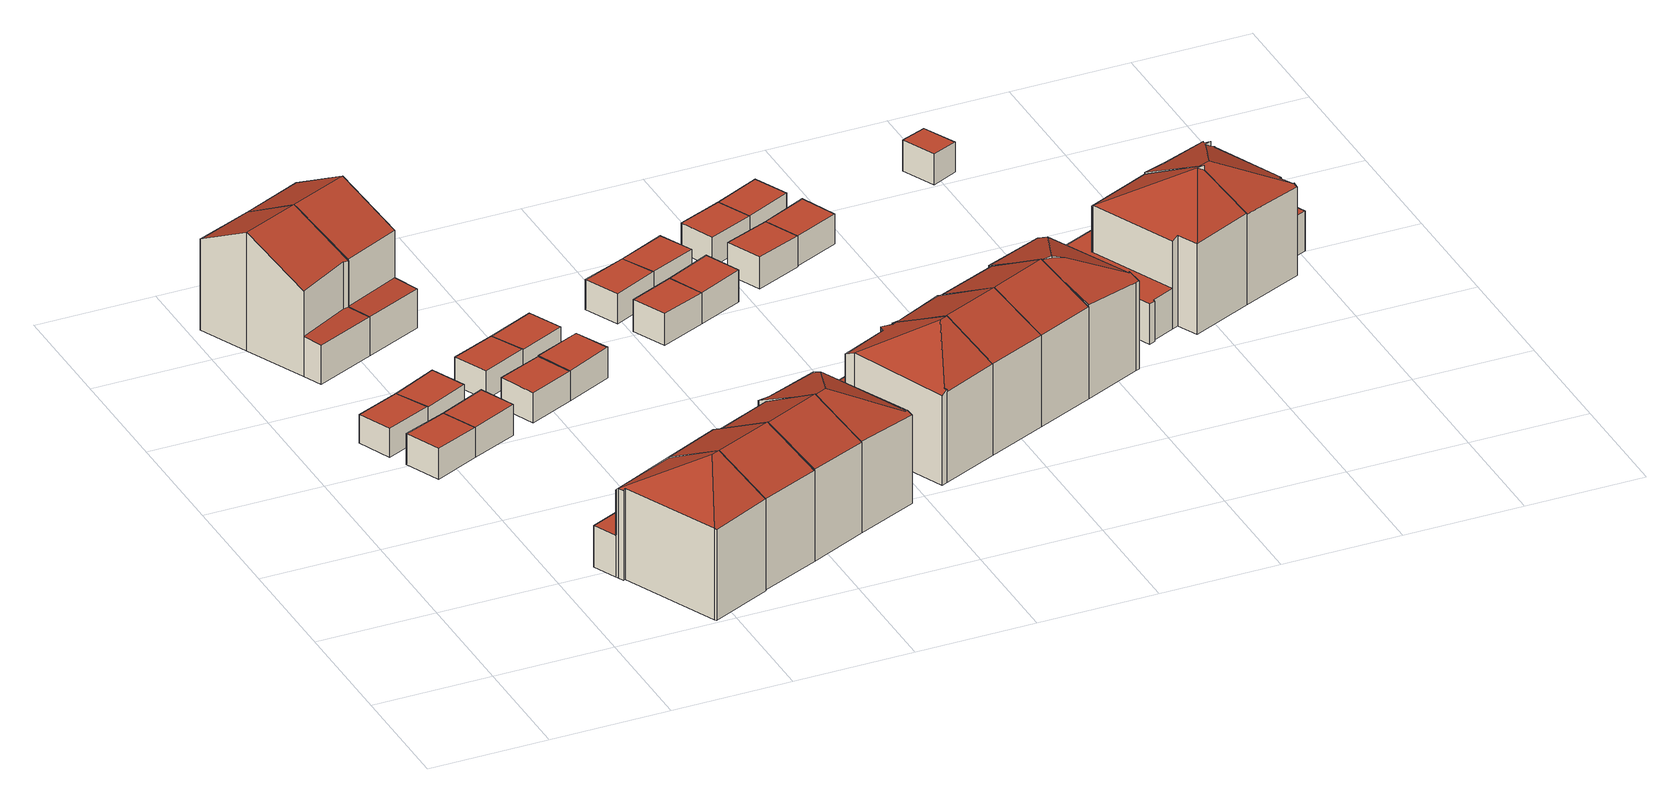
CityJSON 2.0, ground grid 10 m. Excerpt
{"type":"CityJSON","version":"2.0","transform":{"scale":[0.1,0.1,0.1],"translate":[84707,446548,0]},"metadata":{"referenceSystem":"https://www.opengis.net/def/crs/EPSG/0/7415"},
"CityObjects":{
"building1":{"type":"Building","attributes":{"b3_bag_bag_overlap":0,"b3_dak_type":"horizontal","b3_h_dak_50p":2.97,"b3_h_dak_70p":2.99,"b3_h_dak_max":3.14,"b3_h_dak_min":2.76,"b3_h_maaiveld":0.51,"b3_kas_warenhuis":false,"b3_mutatie_ahn3_ahn4":false,"b3_opp_buitenmuur":28.47,"b3_opp_dak_plat":13.08,"b3_opp_dak_schuin":0,"b3_opp_grond":13.08,"b3_opp_scheidingsmuur":7.53,"b3_reconstructie_onvolledig":false,"b3_rmse_lod12":0.0459,"b3_rmse_lod13":0.0459,"b3_rmse_lod22":0.0398,"b3_val3dity_lod12":"[]","b3_val3dity_lod13":"[]","b3_val3dity_lod22":"[]","b3_volume_lod12":32.43,"b3_volume_lod13":32.43,"b3_volume_lod22":32.19,"geconstateerd":false,"oorspronkelijkbouwjaar":2000,"status":"Pand in gebruik"},"children":["building1-1"]},
"building1-1":{"type":"BuildingPart","parents":["building1"],"geometry":[{"type":"Solid","lod":"2.2","boundaries":[[[[0,1,2,3]],[[4,2,1,5]],[[6,3,2,4]],[[7,0,3,6]],[[5,1,0,7]],[[5,7,6,4]]]],"semantics":{"surfaces":[{"type":"GroundSurface"},{"type":"WallSurface","on_footprint_edge":true},{"type":"RoofSurface"}],"values":[[0,1,1,1,1,2]]}}]},
"building2":{"type":"Building","attributes":{"b3_bag_bag_overlap":0,"b3_dak_type":"horizontal","b3_h_dak_50p":3.15,"b3_h_dak_70p":3.17,"b3_h_dak_max":3.29,"b3_h_dak_min":3.04,"b3_h_maaiveld":0.5,"b3_kas_warenhuis":false,"b3_mutatie_ahn3_ahn4":false,"b3_opp_buitenmuur":30.67,"b3_opp_dak_plat":13.23,"b3_opp_dak_schuin":0,"b3_opp_grond":13.22,"b3_opp_scheidingsmuur":8.28,"b3_reconstructie_onvolledig":false,"b3_rmse_lod12":0.046,"b3_rmse_lod13":0.046,"b3_rmse_lod22":0.0406,"b3_val3dity_lod12":"[]","b3_val3dity_lod13":"[]","b3_val3dity_lod22":"[]","b3_volume_lod12":35.28,"b3_volume_lod13":35.28,"b3_volume_lod22":35.06,"geconstateerd":false,"oorspronkelijkbouwjaar":2001,"status":"Pand in gebruik"},"children":["building2-1"]},
"building2-1":{"type":"BuildingPart","parents":["building2"],"geometry":[{"type":"Solid","lod":"2.2","boundaries":[[[[8,9,10,11]],[[12,8,11,13]],[[13,11,10,14]],[[14,10,9,15]],[[15,9,8,12]],[[15,12,13,14]]]],"semantics":{"surfaces":[{"type":"GroundSurface"},{"type":"WallSurface","on_footprint_edge":true},{"type":"RoofSurface"}],"values":[[0,1,1,1,1,2]]}}]},
"building3":{"type":"Building","attributes":{"b3_bag_bag_overlap":0,"b3_bouwlagen":3,"b3_dak_type":"slanted","b3_h_dak_50p":8.9,"b3_h_dak_70p":9.35,"b3_h_dak_max":10.83,"b3_h_dak_min":3.84,"b3_h_maaiveld":0.401,"b3_kas_warenhuis":false,"b3_mutatie_ahn3_ahn4":false,"b3_opp_buitenmuur":178.79,"b3_opp_dak_plat":13.48,"b3_opp_dak_schuin":61.98,"b3_opp_grond":68.72,"b3_opp_scheidingsmuur":94.79,"b3_reconstructie_onvolledig":false,"b3_rmse_lod12":2.38,"b3_rmse_lod13":0.649,"b3_rmse_lod22":0.0628,"b3_val3dity_lod12":"[]","b3_val3dity_lod13":"[]","b3_val3dity_lod22":"[]","b3_volume_lod12":613.83,"b3_volume_lod13":551.08,"b3_volume_lod22":531.76,"geconstateerd":false,"oorspronkelijkbouwjaar":2001,"status":"Pand in gebruik"},"children":["building3-1"]},
"building3-1":{"type":"BuildingPart","parents":["building3"],"geometry":[{"type":"Solid","lod":"2.2","boundaries":[[[[16,17,18,19,20,21,22,23,24,25,26]],[[27,18,17,28]],[[29,30,31,32]],[[30,19,18,27]],[[28,17,16,31]],[[33,23,22,34]],[[35,20,19,30,29]],[[34,22,21,36]],[[37,24,23,33]],[[36,21,20,35]],[[32,31,16,26,38]],[[38,26,25,39]],[[39,25,24,37]],[[28,31,30,27]],[[36,35,40,33,34]],[[38,40,35,29,32]],[[39,37,33,40,38]]]],"semantics":{"surfaces":[{"type":"GroundSurface"},{"type":"WallSurface","on_footprint_edge":true},{"type":"WallSurface","on_footprint_edge":false},{"type":"RoofSurface"}],"values":[[0,1,2,1,1,1,1,1,1,1,1,1,1,3,3,3,3]]}}]},
"building4":{"type":"Building","attributes":{"b3_bag_bag_overlap":0,"b3_bouwlagen":3,"b3_dak_type":"slanted","b3_h_dak_50p":9.56,"b3_h_dak_70p":10.12,"b3_h_dak_max":11.03,"b3_h_dak_min":4.08,"b3_h_maaiveld":0.707,"b3_kas_warenhuis":false,"b3_mutatie_ahn3_ahn4":false,"b3_opp_buitenmuur":85.37,"b3_opp_dak_plat":10.74,"b3_opp_dak_schuin":61.4,"b3_opp_grond":65.07,"b3_opp_scheidingsmuur":191.61,"b3_reconstructie_onvolledig":false,"b3_rmse_lod12":2.52,"b3_rmse_lod13":0.784,"b3_rmse_lod22":0.076,"b3_val3dity_lod12":"[]","b3_val3dity_lod13":"[]","b3_val3dity_lod22":"[]","b3_volume_lod12":606.56,"b3_volume_lod13":551.83,"b3_volume_lod22":524.34,"geconstateerd":false,"oorspronkelijkbouwjaar":2000,"status":"Pand in gebruik"},"children":["building4-1"]},
"building4-1":{"type":"BuildingPart","parents":["building4"],"geometry":[{"type":"Solid","lod":"2.2","boundaries":[[[[41,42,43,44,45,46,47,48]],[[49,43,42,50]],[[51,45,44,52,53]],[[53,52,54,55]],[[56,47,46,57]],[[52,44,43,49]],[[58,48,47,56]],[[59,60,41,48,58]],[[57,46,45,51]],[[55,54,60,59]],[[50,42,41,60]],[[51,58,56,57]],[[55,59,58,51,53]],[[50,60,54,52,49]]]],"semantics":{"surfaces":[{"type":"GroundSurface"},{"type":"WallSurface","on_footprint_edge":true},{"type":"WallSurface","on_footprint_edge":false},{"type":"RoofSurface"}],"values":[[0,1,1,2,1,1,1,1,1,2,1,3,3,3]]}}]},
"building5":{"type":"Building","attributes":{"b3_bag_bag_overlap":0,"b3_dak_type":"horizontal","b3_h_dak_50p":2.95,"b3_h_dak_70p":2.97,"b3_h_dak_max":3.08,"b3_h_dak_min":2.69,"b3_h_maaiveld":0.473,"b3_kas_warenhuis":false,"b3_mutatie_ahn3_ahn4":false,"b3_opp_buitenmuur":28.71,"b3_opp_dak_plat":13.09,"b3_opp_dak_schuin":0,"b3_opp_grond":13.09,"b3_opp_scheidingsmuur":7.53,"b3_reconstructie_onvolledig":false,"b3_rmse_lod12":0.0443,"b3_rmse_lod13":0.0443,"b3_rmse_lod22":0.0402,"b3_val3dity_lod12":"[]","b3_val3dity_lod13":"[]","b3_val3dity_lod22":"[]","b3_volume_lod12":32.58,"b3_volume_lod13":32.58,"b3_volume_lod22":32.4,"geconstateerd":false,"oorspronkelijkbouwjaar":2000,"status":"Pand in gebruik"},"children":["building5-1"]},
"building5-1":{"type":"BuildingPart","parents":["building5"],"geometry":[{"type":"Solid","lod":"2.2","boundaries":[[[[61,1,0,62]],[[63,61,62,64]],[[64,62,0,7]],[[7,0,1,65]],[[65,1,61,63]],[[65,63,64,7]]]],"semantics":{"surfaces":[{"type":"GroundSurface"},{"type":"WallSurface","on_footprint_edge":true},{"type":"RoofSurface"}],"values":[[0,1,1,1,1,2]]}}]},
"building6":{"type":"Building","attributes":{"b3_bag_bag_overlap":0,"b3_dak_type":"horizontal","b3_h_dak_50p":3.14,"b3_h_dak_70p":3.17,"b3_h_dak_max":3.46,"b3_h_dak_min":3.02,"b3_h_maaiveld":0.469,"b3_kas_warenhuis":false,"b3_mutatie_ahn3_ahn4":false,"b3_opp_buitenmuur":31.46,"b3_opp_dak_plat":13.41,"b3_opp_dak_schuin":0,"b3_opp_grond":13.4,"b3_opp_scheidingsmuur":8.28,"b3_reconstructie_onvolledig":false,"b3_rmse_lod12":0.0628,"b3_rmse_lod13":0.0628,"b3_rmse_lod22":0.0587,"b3_val3dity_lod12":"[]","b3_val3dity_lod13":"[]","b3_val3dity_lod22":"[]","b3_volume_lod12":36.13,"b3_volume_lod13":36.13,"b3_volume_lod22":35.98,"geconstateerd":false,"oorspronkelijkbouwjaar":2001,"status":"Pand in gebruik"},"children":["building6-1"]},
"building6-1":{"type":"BuildingPart","parents":["building6"],"geometry":[{"type":"Solid","lod":"2.2","boundaries":[[[[11,10,66,67]],[[13,11,67,68]],[[68,67,66,69]],[[69,66,10,14]],[[14,10,11,13]],[[14,13,68,69]]]],"semantics":{"surfaces":[{"type":"GroundSurface"},{"type":"WallSurface","on_footprint_edge":true},{"type":"RoofSurface"}],"values":[[0,1,1,1,1,2]]}}]},
"building7":{"type":"Building","attributes":{"b3_bag_bag_overlap":0,"b3_bouwlagen":3,"b3_dak_type":"slanted","b3_h_dak_50p":9.48,"b3_h_dak_70p":10.1,"b3_h_dak_max":11.03,"b3_h_dak_min":0.78,"b3_h_maaiveld":0.693,"b3_kas_warenhuis":false,"b3_mutatie_ahn3_ahn4":false,"b3_opp_buitenmuur":83.63,"b3_opp_dak_plat":11.88,"b3_opp_dak_schuin":60.02,"b3_opp_grond":64.96,"b3_opp_scheidingsmuur":191.97,"b3_reconstructie_onvolledig":false,"b3_rmse_lod12":2.89,"b3_rmse_lod13":0.931,"b3_rmse_lod22":0.509,"b3_val3dity_lod12":"[]","b3_val3dity_lod13":"[]","b3_val3dity_lod22":"[]","b3_volume_lod12":606.52,"b3_volume_lod13":545.58,"b3_volume_lod22":519.72,"geconstateerd":false,"oorspronkelijkbouwjaar":2000,"status":"Pand in gebruik"},"children":["building7-1"]},
"building7-1":{"type":"BuildingPart","parents":["building7"],"geometry":[{"type":"Solid","lod":"2.2","boundaries":[[[[70,71,42,72,48,47,73,74]],[[50,42,71,75]],[[76,72,42,50]],[[58,48,72,76,77]],[[78,73,47,56]],[[56,47,48,58]],[[79,74,73,78]],[[80,81,70,74,79]],[[75,71,70,81]],[[77,76,81,80]],[[81,76,50,75]],[[79,58,77,80]],[[58,79,78,56]]]],"semantics":{"surfaces":[{"type":"GroundSurface"},{"type":"WallSurface","on_footprint_edge":true},{"type":"WallSurface","on_footprint_edge":false},{"type":"RoofSurface"}],"values":[[0,1,1,1,1,1,1,1,1,2,3,3,3]]}}]},
"building8":{"type":"Building","attributes":{"b3_bag_bag_overlap":0,"b3_bouwlagen":3,"b3_dak_type":"slanted","b3_h_dak_50p":9.28,"b3_h_dak_70p":9.87,"b3_h_dak_max":10.83,"b3_h_dak_min":3.8,"b3_h_maaiveld":0.532,"b3_kas_warenhuis":false,"b3_mutatie_ahn3_ahn4":false,"b3_opp_buitenmuur":85.51,"b3_opp_dak_plat":11.95,"b3_opp_dak_schuin":59.74,"b3_opp_grond":64.85,"b3_opp_scheidingsmuur":188.27,"b3_reconstructie_onvolledig":false,"b3_rmse_lod12":2.6,"b3_rmse_lod13":0.813,"b3_rmse_lod22":0.0633,"b3_val3dity_lod12":"[]","b3_val3dity_lod13":"[]","b3_val3dity_lod22":"[]","b3_volume_lod12":603.41,"b3_volume_lod13":542.14,"b3_volume_lod22":515.71,"geconstateerd":false,"oorspronkelijkbouwjaar":2001,"status":"Pand in gebruik"},"children":["building8-1"]},
"building8-1":{"type":"BuildingPart","parents":["building8"],"geometry":[{"type":"Solid","lod":"2.2","boundaries":[[[[82,83,84,85,86,87,88,89]],[[36,82,89,90]],[[29,30,84,83,35]],[[91,86,85,92]],[[92,85,84,30]],[[93,94,30,29]],[[95,88,87,94,93]],[[90,89,88,95]],[[94,87,86,91]],[[35,83,82,36]],[[95,93,29,35]],[[94,91,92,30]],[[35,36,90,95]]]],"semantics":{"surfaces":[{"type":"GroundSurface"},{"type":"WallSurface","on_footprint_edge":true},{"type":"WallSurface","on_footprint_edge":false},{"type":"RoofSurface"}],"values":[[0,1,1,1,1,2,1,1,1,1,3,3,3]]}}]},
"building9":{"type":"Building","attributes":{"b3_bag_bag_overlap":0,"b3_dak_type":"horizontal","b3_h_dak_50p":2.96,"b3_h_dak_70p":2.97,"b3_h_dak_max":3.15,"b3_h_dak_min":2.84,"b3_h_maaiveld":0.467,"b3_kas_warenhuis":false,"b3_mutatie_ahn3_ahn4":false,"b3_opp_buitenmuur":28.63,"b3_opp_dak_plat":12.92,"b3_opp_dak_schuin":0,"b3_opp_grond":12.92,"b3_opp_scheidingsmuur":7.61,"b3_reconstructie_onvolledig":false,"b3_rmse_lod12":0.0449,"b3_rmse_lod13":0.0449,"b3_rmse_lod22":0.0403,"b3_val3dity_lod12":"[]","b3_val3dity_lod13":"[]","b3_val3dity_lod22":"[]","b3_volume_lod12":32.33,"b3_volume_lod13":32.33,"b3_volume_lod22":32.19,"geconstateerd":false,"oorspronkelijkbouwjaar":2000,"status":"Pand in gebruik"},"children":["building9-1"]},
"building9-1":{"type":"BuildingPart","parents":["building9"],"geometry":[{"type":"Solid","lod":"2.2","boundaries":[[[[96,97,98,99]],[[100,96,99,101]],[[101,99,98,102]],[[102,98,97,103]],[[103,97,96,100]],[[103,100,101,102]]]],"semantics":{"surfaces":[{"type":"GroundSurface"},{"type":"WallSurface","on_footprint_edge":true},{"type":"RoofSurface"}],"values":[[0,1,1,1,1,2]]}}]},
"building10":{"type":"Building","attributes":{"b3_bag_bag_overlap":0,"b3_dak_type":"horizontal","b3_h_dak_50p":3.14,"b3_h_dak_70p":3.16,"b3_h_dak_max":3.25,"b3_h_dak_min":2.89,"b3_h_maaiveld":0.47,"b3_kas_warenhuis":false,"b3_mutatie_ahn3_ahn4":false,"b3_opp_buitenmuur":31,"b3_opp_dak_plat":13.33,"b3_opp_dak_schuin":0,"b3_opp_grond":13.33,"b3_opp_scheidingsmuur":8.42,"b3_reconstructie_onvolledig":false,"b3_rmse_lod12":0.0451,"b3_rmse_lod13":0.0451,"b3_rmse_lod22":0.0438,"b3_val3dity_lod12":"[]","b3_val3dity_lod13":"[]","b3_val3dity_lod22":"[]","b3_volume_lod12":35.74,"b3_volume_lod13":35.74,"b3_volume_lod22":35.61,"geconstateerd":false,"oorspronkelijkbouwjaar":2001,"status":"Pand in gebruik"},"children":["building10-1"]},
"building10-1":{"type":"BuildingPart","parents":["building10"],"geometry":[{"type":"Solid","lod":"2.2","boundaries":[[[[104,105,106,107]],[[108,106,105,109]],[[110,107,106,108]],[[111,104,107,110]],[[109,105,104,111]],[[109,111,110,108]]]],"semantics":{"surfaces":[{"type":"GroundSurface"},{"type":"WallSurface","on_footprint_edge":true},{"type":"RoofSurface"}],"values":[[0,1,1,1,1,2]]}}]},
"building11":{"type":"Building","attributes":{"b3_bag_bag_overlap":0,"b3_bouwlagen":3,"b3_dak_type":"slanted","b3_h_dak_50p":9.31,"b3_h_dak_70p":9.91,"b3_h_dak_max":10.81,"b3_h_dak_min":3.82,"b3_h_maaiveld":0.498,"b3_kas_warenhuis":false,"b3_mutatie_ahn3_ahn4":false,"b3_opp_buitenmuur":86.04,"b3_opp_dak_plat":14.08,"b3_opp_dak_schuin":57.13,"b3_opp_grond":64.85,"b3_opp_scheidingsmuur":188.14,"b3_reconstructie_onvolledig":false,"b3_rmse_lod12":2.55,"b3_rmse_lod13":0.84,"b3_rmse_lod22":0.112,"b3_val3dity_lod12":"[]","b3_val3dity_lod13":"[]","b3_val3dity_lod22":"[]","b3_volume_lod12":608.14,"b3_volume_lod13":535.72,"b3_volume_lod22":511.19,"geconstateerd":false,"oorspronkelijkbouwjaar":2001,"status":"Pand in gebruik"},"children":["building11-1"]},
"building11-1":{"type":"BuildingPart","parents":["building11"],"geometry":[{"type":"Solid","lod":"2.2","boundaries":[[[[89,112,113,86,114,115,116,117]],[[118,89,117,119]],[[119,117,116,120]],[[121,114,86,91]],[[91,86,113,122]],[[123,124,122,125]],[[124,115,114,121]],[[120,116,115,124,123]],[[125,122,113,112,126]],[[126,112,89,118]],[[124,121,91,122]],[[125,126,120,123]],[[126,118,119,120]]]],"semantics":{"surfaces":[{"type":"GroundSurface"},{"type":"WallSurface","on_footprint_edge":true},{"type":"WallSurface","on_footprint_edge":false},{"type":"RoofSurface"}],"values":[[0,1,1,1,1,2,1,1,1,1,3,3,3]]}}]},
"building12":{"type":"Building","attributes":{"b3_bag_bag_overlap":0,"b3_dak_type":"horizontal","b3_h_dak_50p":2.96,"b3_h_dak_70p":2.97,"b3_h_dak_max":3.17,"b3_h_dak_min":2.85,"b3_h_maaiveld":0.466,"b3_kas_warenhuis":false,"b3_mutatie_ahn3_ahn4":false,"b3_opp_buitenmuur":28.85,"b3_opp_dak_plat":13.07,"b3_opp_dak_schuin":0,"b3_opp_grond":13.06,"b3_opp_scheidingsmuur":7.61,"b3_reconstructie_onvolledig":false,"b3_rmse_lod12":0.0447,"b3_rmse_lod13":0.0447,"b3_rmse_lod22":0.0388,"b3_val3dity_lod12":"[]","b3_val3dity_lod13":"[]","b3_val3dity_lod22":"[]","b3_volume_lod12":32.73,"b3_volume_lod13":32.73,"b3_volume_lod22":32.54,"geconstateerd":false,"oorspronkelijkbouwjaar":2000,"status":"Pand in gebruik"},"children":["building12-1"]},
"building12-1":{"type":"BuildingPart","parents":["building12"],"geometry":[{"type":"Solid","lod":"2.2","boundaries":[[[[98,127,128,99]],[[129,128,127,130]],[[131,99,128,129]],[[102,98,99,131]],[[130,127,98,102]],[[130,102,131,129]]]],"semantics":{"surfaces":[{"type":"GroundSurface"},{"type":"WallSurface","on_footprint_edge":true},{"type":"RoofSurface"}],"values":[[0,1,1,1,1,2]]}}]},
"building13":{"type":"Building","attributes":{"b3_bag_bag_overlap":0,"b3_dak_type":"horizontal","b3_h_dak_50p":3.15,"b3_h_dak_70p":3.17,"b3_h_dak_max":3.26,"b3_h_dak_min":3.06,"b3_h_maaiveld":0.469,"b3_kas_warenhuis":false,"b3_mutatie_ahn3_ahn4":false,"b3_opp_buitenmuur":31.16,"b3_opp_dak_plat":13.29,"b3_opp_dak_schuin":0,"b3_opp_grond":13.29,"b3_opp_scheidingsmuur":8.42,"b3_reconstructie_onvolledig":false,"b3_rmse_lod12":0.0417,"b3_rmse_lod13":0.0417,"b3_rmse_lod22":0.037,"b3_val3dity_lod12":"[]","b3_val3dity_lod13":"[]","b3_val3dity_lod22":"[]","b3_volume_lod12":35.87,"b3_volume_lod13":35.87,"b3_volume_lod22":35.72,"geconstateerd":false,"oorspronkelijkbouwjaar":2001,"status":"Pand in gebruik"},"children":["building13-1"]},
"building13-1":{"type":"BuildingPart","parents":["building13"],"geometry":[{"type":"Solid","lod":"2.2","boundaries":[[[[132,133,105,104]],[[109,105,133,134]],[[135,104,105,109]],[[136,132,104,135]],[[134,133,132,136]],[[134,136,135,109]]]],"semantics":{"surfaces":[{"type":"GroundSurface"},{"type":"WallSurface","on_footprint_edge":true},{"type":"RoofSurface"}],"values":[[0,1,1,1,1,2]]}}]},
"building14":{"type":"Building","attributes":{"b3_bag_bag_overlap":0,"b3_bouwlagen":3,"b3_dak_type":"slanted","b3_h_dak_50p":8.92,"b3_h_dak_70p":9.39,"b3_h_dak_max":10.8,"b3_h_dak_min":3.83,"b3_h_maaiveld":0.482,"b3_kas_warenhuis":false,"b3_mutatie_ahn3_ahn4":false,"b3_opp_buitenmuur":175.67,"b3_opp_dak_plat":11.98,"b3_opp_dak_schuin":61.27,"b3_opp_grond":68.08,"b3_opp_scheidingsmuur":94.66,"b3_reconstructie_onvolledig":false,"b3_rmse_lod12":2.29,"b3_rmse_lod13":0.663,"b3_rmse_lod22":0.0732,"b3_val3dity_lod12":"[]","b3_val3dity_lod13":"[]","b3_val3dity_lod22":"[]","b3_volume_lod12":603.75,"b3_volume_lod13":547.23,"b3_volume_lod22":527.71,"geconstateerd":false,"oorspronkelijkbouwjaar":2001,"status":"Pand in gebruik"},"children":["building14-1"]},
"building14-1":{"type":"BuildingPart","parents":["building14"],"geometry":[{"type":"Solid","lod":"2.2","boundaries":[[[[137,138,117,116,139,114,140,141,142]],[[143,117,138,144]],[[145,140,114,146]],[[147,116,117,143]],[[146,114,139,148]],[[149,150,148,151]],[[152,142,141,153,154]],[[155,137,142,152]],[[153,141,140,145]],[[154,153,150,149]],[[151,148,139,116,147]],[[144,138,137,155]],[[150,153,145,146,148]],[[152,156,157,155]],[[151,147,156,152,154,149]],[[144,155,157,156,147,143]]]],"semantics":{"surfaces":[{"type":"GroundSurface"},{"type":"WallSurface","on_footprint_edge":true},{"type":"WallSurface","on_footprint_edge":false},{"type":"RoofSurface"}],"values":[[0,1,1,1,1,2,1,1,1,2,1,1,3,3,3,3]]}}]},
"building15":{"type":"Building","attributes":{"b3_bag_bag_overlap":0,"b3_dak_type":"horizontal","b3_h_dak_50p":2.96,"b3_h_dak_70p":2.98,"b3_h_dak_max":3.06,"b3_h_dak_min":2.76,"b3_h_maaiveld":0.446,"b3_kas_warenhuis":false,"b3_mutatie_ahn3_ahn4":false,"b3_opp_buitenmuur":28.98,"b3_opp_dak_plat":13.11,"b3_opp_dak_schuin":0,"b3_opp_grond":13.11,"b3_opp_scheidingsmuur":7.81,"b3_reconstructie_onvolledig":false,"b3_rmse_lod12":0.0422,"b3_rmse_lod13":0.0422,"b3_rmse_lod22":0.0376,"b3_val3dity_lod12":"[]","b3_val3dity_lod13":"[]","b3_val3dity_lod22":"[]","b3_volume_lod12":33.12,"b3_volume_lod13":33.12,"b3_volume_lod22":32.95,"geconstateerd":false,"oorspronkelijkbouwjaar":2000,"status":"Pand in gebruik"},"children":["building15-1"]},
"building15-1":{"type":"BuildingPart","parents":["building15"],"geometry":[{"type":"Solid","lod":"2.2","boundaries":[[[[158,159,160,161]],[[162,158,161,163]],[[163,161,160,164]],[[164,160,159,165]],[[165,159,158,162]],[[165,162,163,164]]]],"semantics":{"surfaces":[{"type":"GroundSurface"},{"type":"WallSurface","on_footprint_edge":true},{"type":"RoofSurface"}],"values":[[0,1,1,1,1,2]]}}]},
"building16":{"type":"Building","attributes":{"b3_bag_bag_overlap":0,"b3_dak_type":"horizontal","b3_h_dak_50p":3.14,"b3_h_dak_70p":3.17,"b3_h_dak_max":3.27,"b3_h_dak_min":3.05,"b3_h_maaiveld":0.448,"b3_kas_warenhuis":false,"b3_mutatie_ahn3_ahn4":false,"b3_opp_buitenmuur":31.36,"b3_opp_dak_plat":13.3,"b3_opp_dak_schuin":0,"b3_opp_grond":13.29,"b3_opp_scheidingsmuur":8.44,"b3_reconstructie_onvolledig":false,"b3_rmse_lod12":0.0431,"b3_rmse_lod13":0.0431,"b3_rmse_lod22":0.0384,"b3_val3dity_lod12":"[]","b3_val3dity_lod13":"[]","b3_val3dity_lod22":"[]","b3_volume_lod12":36.1,"b3_volume_lod13":36.1,"b3_volume_lod22":35.89,"geconstateerd":false,"oorspronkelijkbouwjaar":2001,"status":"Pand in gebruik"},"children":["building16-1"]},
"building16-1":{"type":"BuildingPart","parents":["building16"],"geometry":[{"type":"Solid","lod":"2.2","boundaries":[[[[166,167,168,169]],[[170,168,167,171]],[[172,169,168,170]],[[173,166,169,172]],[[171,167,166,173]],[[171,173,172,170]]]],"semantics":{"surfaces":[{"type":"GroundSurface"},{"type":"WallSurface","on_footprint_edge":true},{"type":"RoofSurface"}],"values":[[0,1,1,1,1,2]]}}]},
"building17":{"type":"Building","attributes":{"b3_bag_bag_overlap":0,"b3_bouwlagen":3,"b3_dak_type":"slanted","b3_h_dak_50p":8.99,"b3_h_dak_70p":9.43,"b3_h_dak_max":10.81,"b3_h_dak_min":3.81,"b3_h_maaiveld":0.519,"b3_kas_warenhuis":false,"b3_mutatie_ahn3_ahn4":false,"b3_opp_buitenmuur":178.15,"b3_opp_dak_plat":13.03,"b3_opp_dak_schuin":61.61,"b3_opp_grond":68.33,"b3_opp_scheidingsmuur":94.94,"b3_reconstructie_onvolledig":false,"b3_rmse_lod12":2.36,"b3_rmse_lod13":0.63,"b3_rmse_lod22":0.0748,"b3_val3dity_lod12":"[]","b3_val3dity_lod13":"[]","b3_val3dity_lod22":"[]","b3_volume_lod12":603.84,"b3_volume_lod13":542.8,"b3_volume_lod22":524.58,"geconstateerd":false,"oorspronkelijkbouwjaar":2001,"status":"Pand in gebruik"},"children":["building17-1"]},
"building17-1":{"type":"BuildingPart","parents":["building17"],"geometry":[{"type":"Solid","lod":"2.2","boundaries":[[[[174,175,176,177,178,179,180,181,182]],[[183,176,175,184]],[[185,178,177,186]],[[187,181,180,188]],[[188,180,179,189]],[[190,191,189,192]],[[193,182,181,187]],[[194,174,182,193,195]],[[192,189,179,178,185]],[[195,193,196,197]],[[198,199,191,190]],[[197,196,199,198]],[[186,177,176,183,200]],[[200,183,201]],[[184,175,174,194]],[[197,198,190,192,185,202,194,195]],[[199,196,193,187,188,189,191]],[[200,201,202,185,186]],[[184,194,202,201,183]]]],"semantics":{"surfaces":[{"type":"GroundSurface"},{"type":"WallSurface","on_footprint_edge":true},{"type":"WallSurface","on_footprint_edge":false},{"type":"RoofSurface"}],"values":[[0,1,1,1,1,2,1,1,1,2,2,2,1,2,1,3,3,3,3]]}}]},
"building18":{"type":"Building","attributes":{"b3_bag_bag_overlap":0,"b3_dak_type":"horizontal","b3_h_dak_50p":2.95,"b3_h_dak_70p":2.97,"b3_h_dak_max":3.05,"b3_h_dak_min":2.87,"b3_h_maaiveld":0.446,"b3_kas_warenhuis":false,"b3_mutatie_ahn3_ahn4":false,"b3_opp_buitenmuur":29.11,"b3_opp_dak_plat":13.21,"b3_opp_dak_schuin":0,"b3_opp_grond":13.21,"b3_opp_scheidingsmuur":7.81,"b3_reconstructie_onvolledig":false,"b3_rmse_lod12":0.0337,"b3_rmse_lod13":0.0337,"b3_rmse_lod22":0.0274,"b3_val3dity_lod12":"[]","b3_val3dity_lod13":"[]","b3_val3dity_lod22":"[]","b3_volume_lod12":33.36,"b3_volume_lod13":33.36,"b3_volume_lod22":33.17,"geconstateerd":false,"oorspronkelijkbouwjaar":2000,"status":"Pand in gebruik"},"children":["building18-1"]},
"building18-1":{"type":"BuildingPart","parents":["building18"],"geometry":[{"type":"Solid","lod":"2.2","boundaries":[[[[160,203,204,161]],[[205,204,203,206]],[[163,161,204,205]],[[164,160,161,163]],[[206,203,160,164]],[[206,164,163,205]]]],"semantics":{"surfaces":[{"type":"GroundSurface"},{"type":"WallSurface","on_footprint_edge":true},{"type":"RoofSurface"}],"values":[[0,1,1,1,1,2]]}}]},
"building19":{"type":"Building","attributes":{"b3_bag_bag_overlap":0,"b3_dak_type":"horizontal","b3_h_dak_50p":3.15,"b3_h_dak_70p":3.17,"b3_h_dak_max":3.25,"b3_h_dak_min":3.03,"b3_h_maaiveld":0.445,"b3_kas_warenhuis":false,"b3_mutatie_ahn3_ahn4":false,"b3_opp_buitenmuur":31.33,"b3_opp_dak_plat":13.24,"b3_opp_dak_schuin":0,"b3_opp_grond":13.24,"b3_opp_scheidingsmuur":8.44,"b3_reconstructie_onvolledig":false,"b3_rmse_lod12":0.0442,"b3_rmse_lod13":0.0442,"b3_rmse_lod22":0.038,"b3_val3dity_lod12":"[]","b3_val3dity_lod13":"[]","b3_val3dity_lod22":"[]","b3_volume_lod12":36.02,"b3_volume_lod13":36.02,"b3_volume_lod22":35.81,"geconstateerd":false,"oorspronkelijkbouwjaar":2001,"status":"Pand in gebruik"},"children":["building19-1"]},
"building19-1":{"type":"BuildingPart","parents":["building19"],"geometry":[{"type":"Solid","lod":"2.2","boundaries":[[[[207,167,166,208]],[[209,207,208,210]],[[210,208,166,173]],[[173,166,167,171]],[[171,167,207,209]],[[171,209,210,173]]]],"semantics":{"surfaces":[{"type":"GroundSurface"},{"type":"WallSurface","on_footprint_edge":true},{"type":"RoofSurface"}],"values":[[0,1,1,1,1,2]]}}]},
"building20":{"type":"Building","attributes":{"b3_bag_bag_overlap":0,"b3_bouwlagen":3,"b3_dak_type":"slanted","b3_h_dak_50p":9.32,"b3_h_dak_70p":9.95,"b3_h_dak_max":10.83,"b3_h_dak_min":3.81,"b3_h_maaiveld":0.53,"b3_kas_warenhuis":false,"b3_mutatie_ahn3_ahn4":false,"b3_opp_buitenmuur":86.26,"b3_opp_dak_plat":10.7,"b3_opp_dak_schuin":61.02,"b3_opp_grond":64.98,"b3_opp_scheidingsmuur":190.67,"b3_reconstructie_onvolledig":false,"b3_rmse_lod12":2.52,"b3_rmse_lod13":0.827,"b3_rmse_lod22":0.0919,"b3_val3dity_lod12":"[]","b3_val3dity_lod13":"[]","b3_val3dity_lod22":"[]","b3_volume_lod12":608.25,"b3_volume_lod13":552.85,"b3_volume_lod22":523.5,"geconstateerd":false,"oorspronkelijkbouwjaar":2001,"status":"Pand in gebruik"},"children":["building20-1"]},
"building20-1":{"type":"BuildingPart","parents":["building20"],"geometry":[{"type":"Solid","lod":"2.2","boundaries":[[[[175,211,212,181,213,214,215,216]],[[184,175,216,217]],[[217,216,215,218]],[[219,213,181,220]],[[221,214,213,219]],[[222,221,223,224]],[[225,211,175,184]],[[220,181,212,226]],[[224,223,226,227]],[[218,215,214,221,222]],[[227,226,212,211,225]],[[225,184,217,218]],[[226,223,221,219,220]],[[227,225,218,222,224]]]],"semantics":{"surfaces":[{"type":"GroundSurface"},{"type":"WallSurface","on_footprint_edge":true},{"type":"WallSurface","on_footprint_edge":false},{"type":"RoofSurface"}],"values":[[0,1,1,1,1,2,1,1,2,1,1,3,3,3]]}}]},
"building21":{"type":"Building","attributes":{"b3_bag_bag_overlap":0,"b3_dak_type":"horizontal","b3_h_dak_50p":2.94,"b3_h_dak_70p":2.96,"b3_h_dak_max":3.1,"b3_h_dak_min":2.86,"b3_h_maaiveld":0.45,"b3_kas_warenhuis":false,"b3_mutatie_ahn3_ahn4":false,"b3_opp_buitenmuur":28.85,"b3_opp_dak_plat":13.1,"b3_opp_dak_schuin":0,"b3_opp_grond":13.1,"b3_opp_scheidingsmuur":7.71,"b3_reconstructie_onvolledig":false,"b3_rmse_lod12":0.0387,"b3_rmse_lod13":0.0387,"b3_rmse_lod22":0.0363,"b3_val3dity_lod12":"[]","b3_val3dity_lod13":"[]","b3_val3dity_lod22":"[]","b3_volume_lod12":32.85,"b3_volume_lod13":32.85,"b3_volume_lod22":32.71,"geconstateerd":false,"oorspronkelijkbouwjaar":2000,"status":"Pand in gebruik"},"children":["building21-1"]},
"building21-1":{"type":"BuildingPart","parents":["building21"],"geometry":[{"type":"Solid","lod":"2.2","boundaries":[[[[228,229,230,231]],[[232,228,231,233]],[[233,231,230,234]],[[234,230,229,235]],[[235,229,228,232]],[[235,232,233,234]]]],"semantics":{"surfaces":[{"type":"GroundSurface"},{"type":"WallSurface","on_footprint_edge":true},{"type":"RoofSurface"}],"values":[[0,1,1,1,1,2]]}}]},
"building22":{"type":"Building","attributes":{"b3_bag_bag_overlap":0,"b3_dak_type":"horizontal","b3_h_dak_50p":3.14,"b3_h_dak_70p":3.16,"b3_h_dak_max":3.26,"b3_h_dak_min":2.94,"b3_h_maaiveld":0.449,"b3_kas_warenhuis":false,"b3_mutatie_ahn3_ahn4":false,"b3_opp_buitenmuur":31.27,"b3_opp_dak_plat":13.31,"b3_opp_dak_schuin":0,"b3_opp_grond":13.31,"b3_opp_scheidingsmuur":8.37,"b3_reconstructie_onvolledig":false,"b3_rmse_lod12":0.0461,"b3_rmse_lod13":0.0461,"b3_rmse_lod22":0.0394,"b3_val3dity_lod12":"[]","b3_val3dity_lod13":"[]","b3_val3dity_lod22":"[]","b3_volume_lod12":36.02,"b3_volume_lod13":36.02,"b3_volume_lod22":35.77,"geconstateerd":false,"oorspronkelijkbouwjaar":2001,"status":"Pand in gebruik"},"children":["building22-1"]},
"building22-1":{"type":"BuildingPart","parents":["building22"],"geometry":[{"type":"Solid","lod":"2.2","boundaries":[[[[236,237,238,239]],[[240,238,237,241]],[[242,239,238,240]],[[243,236,239,242]],[[241,237,236,243]],[[241,243,242,240]]]],"semantics":{"surfaces":[{"type":"GroundSurface"},{"type":"WallSurface","on_footprint_edge":true},{"type":"RoofSurface"}],"values":[[0,1,1,1,1,2]]}}]},
"building23":{"type":"Building","attributes":{"b3_bag_bag_overlap":0,"b3_bouwlagen":3,"b3_dak_type":"slanted","b3_h_dak_50p":9.28,"b3_h_dak_70p":9.89,"b3_h_dak_max":10.83,"b3_h_dak_min":3.83,"b3_h_maaiveld":0.519,"b3_kas_warenhuis":false,"b3_mutatie_ahn3_ahn4":false,"b3_opp_buitenmuur":83.99,"b3_opp_dak_plat":12.5,"b3_opp_dak_schuin":58.85,"b3_opp_grond":64.85,"b3_opp_scheidingsmuur":190.75,"b3_reconstructie_onvolledig":false,"b3_rmse_lod12":2.68,"b3_rmse_lod13":0.817,"b3_rmse_lod22":0.0806,"b3_val3dity_lod12":"[]","b3_val3dity_lod13":"[]","b3_val3dity_lod22":"[]","b3_volume_lod12":606.97,"b3_volume_lod13":541.93,"b3_volume_lod22":515.62,"geconstateerd":false,"oorspronkelijkbouwjaar":2001,"status":"Pand in gebruik"},"children":["building23-1"]},
"building23-1":{"type":"BuildingPart","parents":["building23"],"geometry":[{"type":"Solid","lod":"2.2","boundaries":[[[[244,245,246,216,215,247,213,248]],[[217,216,246,249]],[[218,215,216,217]],[[250,251,247,215,218]],[[252,248,213,219]],[[219,213,247,251]],[[253,254,251,250]],[[254,244,248,252]],[[249,246,245,255]],[[255,245,244,254,253]],[[254,252,219,251]],[[255,218,217,249]],[[255,253,250,218]]]],"semantics":{"surfaces":[{"type":"GroundSurface"},{"type":"WallSurface","on_footprint_edge":true},{"type":"WallSurface","on_footprint_edge":false},{"type":"RoofSurface"}],"values":[[0,1,1,1,1,1,2,1,1,1,3,3,3]]}}]},
"building24":{"type":"Building","attributes":{"b3_bag_bag_overlap":0,"b3_dak_type":"horizontal","b3_h_dak_50p":2.96,"b3_h_dak_70p":2.99,"b3_h_dak_max":3.22,"b3_h_dak_min":2.68,"b3_h_maaiveld":0.456,"b3_kas_warenhuis":false,"b3_mutatie_ahn3_ahn4":false,"b3_opp_buitenmuur":29.07,"b3_opp_dak_plat":13.12,"b3_opp_dak_schuin":0,"b3_opp_grond":13.12,"b3_opp_scheidingsmuur":7.71,"b3_reconstructie_onvolledig":false,"b3_rmse_lod12":0.0552,"b3_rmse_lod13":0.0552,"b3_rmse_lod22":0.0478,"b3_val3dity_lod12":"[]","b3_val3dity_lod13":"[]","b3_val3dity_lod22":"[]","b3_volume_lod12":33.1,"b3_volume_lod13":33.1,"b3_volume_lod22":32.93,"geconstateerd":false,"oorspronkelijkbouwjaar":2000,"status":"Pand in gebruik"},"children":["building24-1"]},
"building24-1":{"type":"BuildingPart","parents":["building24"],"geometry":[{"type":"Solid","lod":"2.2","boundaries":[[[[256,257,258,259]],[[260,258,257,261]],[[233,259,258,260]],[[234,256,259,233]],[[261,257,256,234]],[[261,234,233,260]]]],"semantics":{"surfaces":[{"type":"GroundSurface"},{"type":"WallSurface","on_footprint_edge":true},{"type":"RoofSurface"}],"values":[[0,1,1,1,1,2]]}}]},
"building25":{"type":"Building","attributes":{"b3_bag_bag_overlap":0,"b3_dak_type":"horizontal","b3_h_dak_50p":3.13,"b3_h_dak_70p":3.15,"b3_h_dak_max":3.24,"b3_h_dak_min":2.93,"b3_h_maaiveld":0.459,"b3_kas_warenhuis":false,"b3_mutatie_ahn3_ahn4":false,"b3_opp_buitenmuur":30.99,"b3_opp_dak_plat":13.28,"b3_opp_dak_schuin":0,"b3_opp_grond":13.28,"b3_opp_scheidingsmuur":8.37,"b3_reconstructie_onvolledig":false,"b3_rmse_lod12":0.0477,"b3_rmse_lod13":0.0477,"b3_rmse_lod22":0.0432,"b3_val3dity_lod12":"[]","b3_val3dity_lod13":"[]","b3_val3dity_lod22":"[]","b3_volume_lod12":35.67,"b3_volume_lod13":35.67,"b3_volume_lod22":35.49,"geconstateerd":false,"oorspronkelijkbouwjaar":2001,"status":"Pand in gebruik"},"children":["building25-1"]},
"building25-1":{"type":"BuildingPart","parents":["building25"],"geometry":[{"type":"Solid","lod":"2.2","boundaries":[[[[262,263,264,265]],[[241,264,263,266]],[[243,265,264,241]],[[267,262,265,243]],[[266,263,262,267]],[[266,267,243,241]]]],"semantics":{"surfaces":[{"type":"GroundSurface"},{"type":"WallSurface","on_footprint_edge":true},{"type":"RoofSurface"}],"values":[[0,1,1,1,1,2]]}}]},
"building26":{"type":"Building","attributes":{"b3_bag_bag_overlap":0,"b3_bouwlagen":3,"b3_dak_type":"slanted","b3_h_dak_50p":8.99,"b3_h_dak_70p":9.39,"b3_h_dak_max":10.82,"b3_h_dak_min":3.83,"b3_h_maaiveld":0.513,"b3_kas_warenhuis":false,"b3_mutatie_ahn3_ahn4":false,"b3_opp_buitenmuur":175.14,"b3_opp_dak_plat":11.38,"b3_opp_dak_schuin":62.94,"b3_opp_grond":67.71,"b3_opp_scheidingsmuur":95.02,"b3_reconstructie_onvolledig":false,"b3_rmse_lod12":2.33,"b3_rmse_lod13":0.654,"b3_rmse_lod22":0.0692,"b3_val3dity_lod12":"[]","b3_val3dity_lod13":"[]","b3_val3dity_lod22":"[]","b3_volume_lod12":601.34,"b3_volume_lod13":547.47,"b3_volume_lod22":527.39,"geconstateerd":false,"oorspronkelijkbouwjaar":2001,"status":"Pand in gebruik"},"children":["building26-1"]},
"building26-1":{"type":"BuildingPart","parents":["building26"],"geometry":[{"type":"Solid","lod":"2.2","boundaries":[[[[268,269,246,245,270,248,271,272,273,274,275,276]],[[277,271,248,278]],[[279,269,268,280]],[[281,246,269,279]],[[282,245,246,281]],[[283,275,274,284,285]],[[286,272,271,277]],[[284,274,273,287]],[[287,273,272,286]],[[285,284,288,289]],[[278,248,270,288]],[[290,291,282]],[[289,288,270,245,282]],[[292,293,294]],[[280,268,276,293,292]],[[293,276,275,283]],[[291,290,295]],[[278,288,284,287,286,277]],[[295,290,282,281,279,280,292,294]],[[291,283,285,289,282]],[[283,291,295,294,293]]]],"semantics":{"surfaces":[{"type":"GroundSurface"},{"type":"WallSurface","on_footprint_edge":true},{"type":"WallSurface","on_footprint_edge":false},{"type":"RoofSurface"}],"values":[[0,1,1,1,1,1,1,1,1,2,1,2,1,2,1,1,2,3,3,3,3]]}}]},
"building27":{"type":"Building","attributes":{"b3_bag_bag_overlap":0,"b3_bouwlagen":3,"b3_dak_type":"slanted","b3_h_dak_50p":8.39,"b3_h_dak_70p":9.03,"b3_h_dak_max":10.82,"b3_h_dak_min":3.8,"b3_h_maaiveld":0.515,"b3_kas_warenhuis":false,"b3_mutatie_ahn3_ahn4":false,"b3_opp_buitenmuur":200.91,"b3_opp_dak_plat":40.85,"b3_opp_dak_schuin":68.03,"b3_opp_grond":101.7,"b3_opp_scheidingsmuur":96.56,"b3_reconstructie_onvolledig":false,"b3_rmse_lod12":3.22,"b3_rmse_lod13":0.607,"b3_rmse_lod22":0.0906,"b3_val3dity_lod12":"[]","b3_val3dity_lod13":"[]","b3_val3dity_lod22":"[]","b3_volume_lod12":861.81,"b3_volume_lod13":684.98,"b3_volume_lod22":663.34,"geconstateerd":false,"oorspronkelijkbouwjaar":2001,"status":"Pand in gebruik"},"children":["building27-1"]},
"building27-1":{"type":"BuildingPart","parents":["building27"],"geometry":[{"type":"Solid","lod":"2.2","boundaries":[[[[296,297,298,299,300,301,302,303,304,305,306,307,308]],[[309,308,307,310]],[[311,296,308,309]],[[312,313,303,302,314]],[[314,302,301,315]],[[316,306,305,317]],[[318,304,303,313]],[[319,320,313,312]],[[321,322,320,319]],[[310,307,306,316]],[[317,305,304,318]],[[315,301,300,323]],[[324,325,322,321]],[[325,298,297,326]],[[327,328,329]],[[323,300,299,327]],[[328,327,299,298,325,324]],[[326,297,296,311]],[[319,312,314,315,329]],[[323,327,329,315]],[[328,324,321,319,329]],[[326,311,309,310,316,317,318,313,320,322,325]]]],"semantics":{"surfaces":[{"type":"GroundSurface"},{"type":"WallSurface","on_footprint_edge":true},{"type":"WallSurface","on_footprint_edge":false},{"type":"RoofSurface"}],"values":[[0,1,1,1,1,1,1,2,2,1,1,1,2,1,2,1,1,1,3,3,3,3]]}}]},
"building28":{"type":"Building","attributes":{"b3_bag_bag_overlap":0,"b3_dak_type":"horizontal","b3_h_dak_50p":3.15,"b3_h_dak_70p":3.17,"b3_h_dak_max":3.26,"b3_h_dak_min":2.9,"b3_h_maaiveld":0.467,"b3_kas_warenhuis":false,"b3_mutatie_ahn3_ahn4":false,"b3_opp_buitenmuur":21.3,"b3_opp_dak_plat":7.4,"b3_opp_dak_schuin":0,"b3_opp_grond":7.4,"b3_opp_scheidingsmuur":8.16,"b3_reconstructie_onvolledig":false,"b3_rmse_lod12":0.0508,"b3_rmse_lod13":0.0508,"b3_rmse_lod22":0.0431,"b3_val3dity_lod12":"[]","b3_val3dity_lod13":"[]","b3_val3dity_lod22":"[]","b3_volume_lod12":20,"b3_volume_lod13":20,"b3_volume_lod22":19.88,"geconstateerd":false,"oorspronkelijkbouwjaar":2001,"status":"Pand in gebruik"},"children":["building28-1"]},
"building28-1":{"type":"BuildingPart","parents":["building28"],"geometry":[{"type":"Solid","lod":"2.2","boundaries":[[[[330,331,332,333]],[[334,332,331,335]],[[336,333,332,334]],[[337,330,333,336]],[[335,331,330,337]],[[335,337,336,334]]]],"semantics":{"surfaces":[{"type":"GroundSurface"},{"type":"WallSurface","on_footprint_edge":true},{"type":"RoofSurface"}],"values":[[0,1,1,1,1,2]]}}]},
"building29":{"type":"Building","attributes":{"b3_bag_bag_overlap":0,"b3_bouwlagen":3,"b3_dak_type":"slanted","b3_h_dak_50p":8.42,"b3_h_dak_70p":9.03,"b3_h_dak_max":10.81,"b3_h_dak_min":3.77,"b3_h_maaiveld":0.497,"b3_kas_warenhuis":false,"b3_mutatie_ahn3_ahn4":false,"b3_opp_buitenmuur":164.58,"b3_opp_dak_plat":56.81,"b3_opp_dak_schuin":65.8,"b3_opp_grond":99.02,"b3_opp_scheidingsmuur":132.06,"b3_reconstructie_onvolledig":false,"b3_rmse_lod12":3.19,"b3_rmse_lod13":0.618,"b3_rmse_lod22":0.0814,"b3_val3dity_lod12":"[]","b3_val3dity_lod13":"[]","b3_val3dity_lod22":"[]","b3_volume_lod12":842.17,"b3_volume_lod13":666.18,"b3_volume_lod22":645.5,"geconstateerd":false,"oorspronkelijkbouwjaar":2001,"status":"Pand in gebruik"},"children":["building29-1"]},
"building29-1":{"type":"BuildingPart","parents":["building29"],"geometry":[{"type":"Solid","lod":"2.2","boundaries":[[[[338,298,297,339,340,341,342,343,344,300]],[[345,300,344,346]],[[347,339,297,348]],[[349,338,300,345]],[[348,297,298,350]],[[351,352,350,353]],[[354,340,339,347]],[[346,344,343,355,356]],[[355,343,342,357]],[[357,342,341,358,359]],[[358,341,340,354]],[[360,361,362,363]],[[356,355,364]],[[353,350,298,338,349]],[[363,362,352,351]],[[359,358,365,366]],[[366,365,367,368]],[[368,367,369,370]],[[371,370,369,361,360]],[[370,371,372]],[[372,371,360,363,351,353,349,373]],[[373,349,345,346,356,364]],[[361,369,367,365,358,354,347,348,350,352,362]],[[370,372,373,364,355,357,359,366,368]]]],"semantics":{"surfaces":[{"type":"GroundSurface"},{"type":"WallSurface","on_footprint_edge":true},{"type":"WallSurface","on_footprint_edge":false},{"type":"RoofSurface"}],"values":[[0,1,1,1,1,2,1,1,1,1,1,2,2,1,2,2,2,2,2,2,3,3,3,3]]}}]}
},
"vertices":[
[87,361,5],[100,333,5],[61,316,5],[49,344,5],[61,316,30],[100,333,30],[49,344,30],[87,361,29],
[81,272,5],[68,301,5],[106,318,5],[119,289,5],[81,272,32],[119,289,31],[106,318,31],[68,301,32],
[143,91,4],[134,111,4],[187,135,4],[197,114,4],[217,68,4],[236,26,4],[185,3,4],[184,4,4],[148,85,4],[146,84,4],[144,89,4],[187,135,40],[134,111,40],[197,114,82],[197,114,40],[143,91,40],[143,91,80],[184,4,84],[185,3,83],[217,68,108],[236,26,84],[148,85,83],[144,89,82],[146,84,82],[210,65,108],
[98,469,7],[107,451,7],[57,429,7],[50,445,7],[27,496,7],[8,538,7],[57,560,7],[76,518,7],[57,429,41],[107,451,41],[27,496,110],[50,445,42],[50,445,81],[93,468,42],[93,468,83],[57,560,85],[8,538,86],[76,518,110],[98,469,82],[98,469,42],
[138,350,5],[125,379,5],[138,350,30],[125,379,30],[100,333,29],
[145,335,5],[158,306,5],[158,306,32],[145,335,32],
[147,493,7],[156,473,7],[98,470,7],[107,582,7],[126,540,7],[156,473,41],[98,470,42],[98,470,83],[107,582,86],[126,540,110],[147,493,83],[147,493,42],
[236,26,5],[217,68,5],[197,114,5],[187,135,5],[237,157,5],[245,139,5],[267,90,5],[286,48,5],[286,48,84],[237,157,39],[187,135,39],[245,139,80],[245,139,40],[267,90,108],
[161,361,5],[148,389,5],[186,406,5],[199,378,5],[161,361,30],[199,378,30],[186,406,29],[148,389,30],
[204,362,5],[217,333,5],[179,316,5],[166,345,5],[179,316,31],[217,333,31],[166,345,32],[204,362,31],
[267,89,5],[248,133,5],[286,179,5],[296,156,5],[316,112,5],[335,70,5],[286,48,85],[335,70,84],[316,112,108],[286,179,39],[248,133,40],[296,156,82],[296,156,40],[248,133,83],[267,89,108],
[225,423,5],[238,395,5],[238,395,30],[225,423,30],[199,378,29],
[243,379,5],[256,351,5],[256,351,32],[204,362,32],[243,379,32],
[385,97,5],[387,93,5],[293,163,5],[338,203,5],[347,183,5],[350,176,5],[335,70,85],[387,93,82],[338,203,39],[286,179,40],[316,112,107],[293,163,40],[302,163,81],[302,163,40],[293,163,80],[350,176,83],[347,183,40],[347,183,80],[385,97,84],[327,117,107],[383,97,84],
[296,420,4],[283,449,4],[321,466,4],[334,438,4],[296,420,30],[334,438,30],[321,466,29],[283,449,30],
[340,423,4],[353,394,4],[315,377,4],[302,405,4],[315,377,32],[353,394,31],[302,405,32],[340,423,31],
[452,172,5],[470,130,5],[423,109,5],[418,107,5],[383,187,5],[379,195,5],[370,217,5],[422,240,5],[431,218,5],[423,109,84],[470,130,85],[383,187,85],[418,107,83],[422,240,40],[370,217,39],[379,195,40],[418,212,82],[418,212,40],[379,195,81],[431,218,40],[452,172,108],[431,218,83],[428,216,40],[428,216,83],[422,225,77],[422,225,40],[423,109,86],[422,112,86],[445,169,108],
[360,483,4],[373,455,4],[373,455,30],[360,483,30],
[391,411,4],[378,440,4],[391,411,32],[378,440,32],
[452,173,5],[430,222,5],[471,262,5],[478,245,5],[501,195,5],[520,152,5],[520,152,85],[501,195,108],[471,262,39],[422,240,39],[478,245,40],[478,245,79],[436,223,40],[436,223,80],[452,173,108],[430,222,40],[430,222,80],
[394,464,4],[382,493,4],[420,510,4],[433,482,4],[394,464,30],[433,482,29],[420,510,29],[382,493,30],
[439,467,4],[452,438,4],[413,421,4],[400,450,4],[413,421,32],[452,438,31],[400,450,32],[439,467,31],
[530,262,5],[550,217,5],[569,174,5],[480,242,5],[520,284,5],[569,174,85],[480,242,81],[480,242,40],[520,284,39],[530,262,82],[530,262,40],[550,217,108],
[420,510,5],[458,527,5],[471,499,5],[433,482,5],[471,499,30],[458,527,30],
[477,484,5],[490,455,5],[452,438,5],[439,467,5],[490,455,31],[477,484,32],
[621,197,5],[618,196,5],[529,265,5],[571,307,5],[572,305,5],[572,306,5],[580,289,5],[584,280,5],[617,206,5],[571,307,39],[520,284,40],[618,196,82],[621,197,82],[569,174,87],[550,217,107],[584,280,84],[580,289,40],[580,289,79],[572,305,39],[572,306,39],[529,265,40],[529,265,81],[559,218,106],[559,218,108],[617,206,86],[617,206,85],[616,204,86],[570,219,103],
[606,322,5],[683,357,5],[691,339,5],[715,285,5],[732,247,5],[681,224,5],[673,241,5],[668,239,5],[648,230,5],[648,228,5],[643,226,5],[600,323,5],[605,325,5],[605,325,40],[600,323,40],[606,322,40],[668,239,81],[668,239,40],[673,241,84],[681,224,84],[643,226,40],[648,228,40],[648,230,40],[636,311,81],[636,311,40],[635,312,80],[635,312,40],[732,247,85],[691,339,79],[691,339,39],[683,357,39],[715,285,106],[715,285,110],[710,287,108],
[602,539,5],[615,511,5],[593,501,5],[580,529,5],[593,501,32],[615,511,31],[580,529,32],[602,539,31],
[713,289,5],[763,392,5],[804,299,5],[780,289,5],[776,287,5],[783,273,5],[784,270,5],[732,247,84],[784,270,82],[763,392,40],[683,357,40],[713,289,108],[691,339,40],[709,343,82],[709,343,40],[691,339,80],[804,299,40],[783,273,83],[783,273,84],[776,287,83],[780,289,40],[780,289,81],[748,358,81],[748,358,40],[750,363,40],[750,363,79],[782,273,84],[753,349,40],[753,349,81],[755,353,40],[755,353,79],[751,352,40],[751,352,81],[751,352,85],[746,351,84],[723,294,107]
]}
